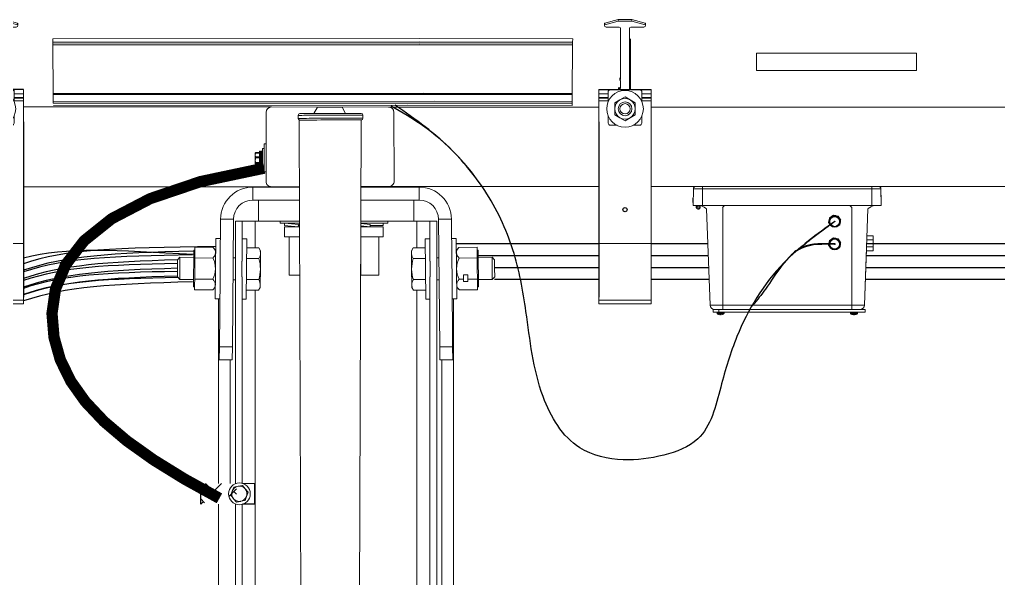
# Model space of a CAD drawing. Header units: feet. Extents: x 0.3 to 98.5, y -18.6 to 31.5.
# Drawn here: x 71.914 to 73.469, y -5.914 to -5.027 of the extents above; entities that cross this region are included whole.
import ezdxf

# ---------------------------------------------------------------- set-up
doc = ezdxf.new("R2010")
doc.units = ezdxf.units.FT
doc.header["$MEASUREMENT"] = 0
for name, color, linetype in [('ATI CENTER SUPPORT', 7, 'Continuous'), ('DC STRING CABLES', 30, 'Continuous'), ('E-EQPM-HRDW', 16, 'Continuous'), ('E-GRND', 3, 'Continuous')]:
    doc.layers.add(name, color=color, linetype=linetype)

# ---------------------------------------------------------------- blocks, each defined once
blk = doc.blocks.new('CLAMP')
at = {"color": 3, "linetype": 'Continuous', "lineweight": 15}
for p, q in [((-0.0144, 0.1299), (-0.0144, 0.12874)), ((-0.0048, 0.13264), (-0.01417, 0.13019)), ((-0.0048, 0.13149), (-0.01417, 0.12904)), ((-0.01417, 0.13019), (-0.01417, 0.12904)), ((-0.0048, 0.13264), (-0.0048, 0.13149)), ((0.0048, 0.13264), (-0.0048, 0.13264)), ((0.0048, 0.13149), (-0.0048, 0.13149)), ((0.0048, 0.13264), (0.0048, 0.13149)), ((0.01417, 0.13019), (0.0048, 0.13264)), ((0.01417, 0.12904), (0.0048, 0.13149)), ((0.01417, 0.13019), (0.01417, 0.12904)), ((0.0144, 0.1299), (0.0144, 0.12874)), ((-0.01312, 0.12747), (-0.004, 0.12747)), ((-0.0032, 0.12667), (-0.0032, 0.09099)), ((0.0032, 0.12421), (0.0032, 0.12667)), ((0.0032, 0.09099), (0.0032, 0.12421)), ((0.004, 0.12747), (0.01312, 0.12747)), ((-0.00371, 0.09163), (-0.0037, 0.09164)), ((-0.00371, 0.09163), (-0.00371, 0.09048)), ((-0.0032, 0.09099), (-0.00371, 0.09048)), ((-0.00371, 0.09048), (-0.0032, 0.08997)), ((-0.0032, 0.09214), (-0.0037, 0.09164)), ((-0.0032, 0.08997), (-0.0032, 0.08509)), ((0.0032, 0.09214), (0.0037, 0.09164)), ((0.0032, 0.09099), (0.00371, 0.09048)), ((0.00371, 0.09048), (0.0032, 0.08997)), ((0.0032, 0.08391), (0.0032, 0.08997)), ((0.00371, 0.09163), (0.0037, 0.09164)), ((0.00371, 0.09163), (0.00371, 0.09048)), ((-0.01823, 0.08077), (-0.01823, 0.08391)), ((-0.01172, 0.08281), (-0.01172, 0.08214)), ((-0.01172, 0.08214), (-0.01172, 0.07551)), ((-0.00718, 0.08391), (-0.01022, 0.08373)), ((-0.01022, 0.08391), (-0.01022, 0.08373)), ((-0.00355, 0.0851), (-0.00486, 0.0851)), ((-0.00355, 0.0851), (-0.00486, 0.0851)), ((-0.00486, 0.08479), (-0.00415, 0.08484)), ((-0.00415, 0.08409), (-0.00486, 0.08405)), ((-0.00415, 0.08484), (-0.00415, 0.08409)), ((0.01022, 0.08373), (0.00718, 0.08391)), ((0.01022, 0.08391), (0.01022, 0.08373)), ((0.01172, 0.08281), (0.01172, 0.08214)), ((0.01172, 0.07551), (0.01172, 0.08214)), ((0.01823, 0.08077), (0.01823, 0.08391)), ((-0.01823, 0.07824), (-0.01823, 0.08077)), ((-0.01823, 0.08077), (-0.01172, 0.08077)), ((-0.01823, 0.07824), (-0.01823, 0.07779)), ((-0.01823, 0.07824), (-0.01172, 0.07824)), ((-0.01823, 0.07779), (-0.01823, 0.07584)), ((-0.01172, 0.07779), (-0.01823, 0.07779)), ((-0.01823, 0.07584), (-0.01823, -0.02358)), ((-0.01172, 0.07584), (-0.01823, 0.07584)), ((-0.0036, 0.07661), (-0.00719, 0.07453)), ((0, 0.07868), (-0.0036, 0.07661)), ((0.0036, 0.07661), (0, 0.07868)), ((0.00719, 0.07453), (0.0036, 0.07661)), ((0.01172, 0.08077), (0.01823, 0.08077)), ((0.01172, 0.07824), (0.01823, 0.07824)), ((0.01823, 0.07779), (0.01172, 0.07779)), ((0.01823, 0.07584), (0.01172, 0.07584)), ((0.01823, 0.07824), (0.01823, 0.08077)), ((0.01823, 0.07824), (0.01823, 0.07779)), ((0.01823, 0.07779), (0.01823, 0.07584)), ((0.01823, 0.07584), (0.01823, -0.02358)), ((-0.00719, 0.07038), (-0.00719, 0.07453)), ((-0.00719, 0.06623), (-0.00719, 0.07038)), ((0.00719, 0.07038), (0.00719, 0.07453)), ((0.00719, 0.06623), (0.00719, 0.07038)), ((-0.01172, 0.06525), (-0.01172, 0.06046)), ((-0.00719, 0.06623), (-0.0036, 0.06415)), ((-0.0036, 0.06415), (0, 0.06208)), ((0, 0.06208), (0.0036, 0.06415)), ((0.0036, 0.06415), (0.00719, 0.06623)), ((0.01172, 0.06046), (0.01172, 0.06525)), ((-0.01012, 0.05887), (-0.00558, 0.05887)), ((0.00558, 0.05887), (0.01012, 0.05887)), ((0.01823, -0.02358), (-0.01823, -0.02358)), ((-0.01823, -0.06327), (-0.01823, -0.02358)), ((0.01823, -0.06327), (0.01823, -0.02358)), ((0.01823, -0.06327), (-0.01823, -0.06327)), ((-0.01823, -0.06573), (-0.01823, -0.06327)), ((0.01823, -0.06573), (-0.01823, -0.06573)), ((0.01823, -0.06573), (0.01823, -0.06327))]:
    blk.add_line(p, q, dxfattribs=at)
at = {"color": 3}
for p, q in [((-0.01823, 0.08391), (0.01823, 0.08391)), ((-0.01823, 0.0612), (-0.01823, -0.0612))]:
    blk.add_line(p, q, dxfattribs=at)
at = {"color": 3, "linetype": 'Continuous', "lineweight": 15}
for radius in [0.0128, 0.0048, 0.0036]:
    blk.add_circle((0, 0.07038), radius, dxfattribs=at)
at = {"color": 3}
blk.add_circle((0, 0), 0.00147, dxfattribs=at)
at = {"color": 3, "linetype": 'Continuous', "lineweight": 15}
for centre, radius, start, end in [((-0.0141, 0.1299), 0.0003, 104.67201, 179.98176), ((0.0141, 0.1299), 0.0003, 0.01824, 75.32799), ((-0.0141, 0.12874), 0.0003, 104.67201, 179.98176), ((-0.01312, 0.12875), 0.00128, 180.02729, 270.02727), ((-0.004, 0.12667), 0.000799, 0.02729, 90.02727), ((0.004, 0.12667), 0.000799, 89.97273, 179.97271), ((0.01312, 0.12875), 0.00128, 269.97273, 359.97271), ((0.0141, 0.12874), 0.0003, 0.01824, 75.32799), ((-0.01034, 0.0829), 0.00139, 133.11032, 183.53334), ((-0.01012, 0.08214), 0.0016, 93.32242, 179.97484), ((-0.00421, 0.08509), 0.00101, 273.32242, 359.97484), ((0.01012, 0.08214), 0.0016, 0.02516, 86.67758), ((0.01019, 0.08283), 0.00154, 359.07924, 44.42827), ((0, 0.07038), 0.00719, 120, 180), ((0, 0.07038), 0.00719, 60, 120), ((0, 0.07038), 0.00719, 0, 60), ((0, 0.07038), 0.00719, 180, 240), ((0, 0.07038), 0.00719, 300, 0), ((0, 0.07038), 0.00719, 240, 300), ((-0.01012, 0.06046), 0.0016, 180.02729, 270.02727), ((0.01012, 0.06046), 0.0016, 269.97273, 359.97271)]:
    blk.add_arc(centre, radius, start, end, dxfattribs=at)
blk.add_ellipse((-0.00421, 0.08591), major_axis=(0, 0.00107), ratio=0.942202, start_param=3.200091, end_param=4.712389, dxfattribs=at)

msp = doc.modelspace()

# ---------------------------------------------------------------- hatches: boundary and pattern name
at = {"layer": 'E-GRND', "linetype": 'Continuous'}
h = msp.add_hatch(dxfattribs=at)
h.set_pattern_fill('AR-HBONE', color=2, scale=0.005688)
h.set_pattern_definition([(45, (51.887901, -19.835927), (0, 0.032174093), [0.06825156, -0.02275052]), (135, (51.903988, -19.81984), (3e-18, 0.032174093), [0.06825156, -0.02275052])])
edge = h.paths.add_edge_path()
edge.add_spline(control_points=[(72.25822, -5.79622), (72.23941, -5.79622), (72.22059, -5.79622), (72.20177, -5.79622)], knot_values=[27.3367328, 27.3367328, 27.3367328, 27.3367328, 28.3367328, 28.3367328, 28.3367328, 28.3367328], weights=[1, 1, 1, 1], degree=3, periodic=0)
edge.add_arc((72.26306, -5.77965), 0.01727, 180, 253.73879, ccw=False)
edge.add_arc((72.26306, -5.77965), 0.01727, 106.27335, 180, ccw=False)
edge.add_spline(control_points=[(72.25822, -5.76307), (72.2394, -5.76307), (72.22059, -5.76307), (72.20177, -5.76307)], knot_values=[0.0000567, 0.0000567, 0.0000567, 0.0000567, 1, 1, 1, 1], weights=[1, 1, 1, 1], degree=3, periodic=0)
edge.add_line((72.20177, -5.76307), (72.20177, -5.79622))

# ---------------------------------------------------------------- linework, layer by layer
at = {"color": 3, "const_width": 0.01785}
msp.add_lwpolyline([(72.30233, -5.26254), (72.2013, -5.28386), (72.12134, -5.31095), (72.06039, -5.34267), (72.01639, -5.37788), (71.98727, -5.41546), (71.97096, -5.45425), (71.9654, -5.49313), (71.96852, -5.53095), (71.9786, -5.56683), (71.99527, -5.60088), (72.01848, -5.63345), (72.04819, -5.66492), (72.08438, -5.69562), (72.127, -5.72594), (72.17601, -5.75622), (72.23138, -5.78682)], dxfattribs=at)
for centre, radius, start, end in [((73.20895, -5.34718), 0.000248, 132.91338, 281.16101), ((73.20892, -5.34719), 0.000241, 289.62267, 124.45172), ((73.20916, -5.38308), 0.000497, 93.16831, 274.83865), ((73.20916, -5.38308), 0.000497, 274.70726, 93.2997)]:
    msp.add_arc(centre, radius, start, end)
for points in [[(73.20878, -5.34699), (73.12817, -5.41265), (73.05345, -5.52991), (73.02773, -5.61033), (72.99123, -5.69241), (72.9373, -5.71811), (72.87259, -5.72557), (72.80374, -5.7065), (72.74566, -5.62525), (72.71829, -5.49012), (72.69755, -5.39229), (72.65275, -5.29777), (72.5539, -5.19474), (72.50413, -5.16406)], [(72.63672, -5.27497), (72.60187, -5.23498), (72.51045, -5.16266)], [(73.209, -5.34742), (73.20615, -5.34953), (73.20122, -5.35309), (73.19448, -5.35801), (73.17847, -5.36996), (73.16992, -5.37653), (73.1606, -5.38408), (73.15427, -5.38929)], [(73.2092, -5.38358), (73.15668, -5.38939), (73.09885, -5.45473), (73.07894, -5.47988)], [(73.20913, -5.38258), (73.20419, -5.38252), (73.19286, -5.38252), (73.1818, -5.38279), (73.16964, -5.38444), (73.16167, -5.38663), (73.15762, -5.38794), (73.1489, -5.39261), (73.14153, -5.3988)]]:
    msp.add_spline(points, degree=3)
at = {"layer": 'ATI CENTER SUPPORT', "color": 8, "linetype": 'Continuous', "lineweight": 15}
for p, q in [((72.54967, -5.05651), (71.96667, -5.05703)), ((71.96671, -5.06231), (71.96667, -5.05703)), ((72.54972, -5.06179), (71.96671, -5.06231)), ((72.54972, -5.06241), (71.96672, -5.06293)), ((72.54974, -5.06515), (71.96674, -5.06567)), ((71.96675, -5.06739), (71.96674, -5.06567)), ((72.54976, -5.06687), (71.96675, -5.06739)), ((71.96737, -5.14393), (71.96675, -5.06739)), ((72.54976, -5.06687), (72.79246, -5.06739)), ((72.54977, -5.06515), (72.79247, -5.06567)), ((72.54979, -5.06241), (72.5498, -5.06179)), ((72.54979, -5.06241), (72.7925, -5.06293)), ((72.5498, -5.06179), (72.7925, -5.06231)), ((72.54984, -5.05651), (72.79254, -5.05703)), ((72.79184, -5.14393), (72.79246, -5.06739)), ((72.79246, -5.06739), (72.79247, -5.06567)), ((72.7925, -5.06231), (72.79254, -5.05703)), ((72.5555, -5.14346), (71.96737, -5.14393)), ((71.96738, -5.14503), (71.96737, -5.14393)), ((72.55705, -5.14457), (71.96738, -5.14503)), ((71.96739, -5.14612), (71.96738, -5.14503)), ((72.55861, -5.14568), (71.96739, -5.14612)), ((71.96747, -5.15658), (71.96739, -5.14612)), ((72.5555, -5.14346), (72.79184, -5.14393)), ((72.55705, -5.14457), (72.79183, -5.14503)), ((72.55861, -5.14568), (72.79183, -5.14612)), ((72.79174, -5.15658), (72.79183, -5.14612)), ((72.79183, -5.14503), (72.79184, -5.14393)), ((72.79183, -5.14612), (72.79183, -5.14503)), ((72.57346, -5.15626), (71.96747, -5.15658)), ((71.9675, -5.15949), (71.96749, -5.15873)), ((72.5776, -5.15921), (71.9675, -5.15949)), ((72.57346, -5.15626), (72.79174, -5.15658)), ((72.5776, -5.15921), (72.79172, -5.15949)), ((72.79172, -5.15949), (72.79172, -5.15873)), ((71.92008, -5.16539), (72.31421, -5.16539)), ((72.53063, -5.16265), (71.96752, -5.16292)), ((72.38707, -5.16553), (72.38142, -5.17585)), ((72.42621, -5.16553), (72.43171, -5.17558)), ((72.50014, -5.16547), (72.83419, -5.16547)), ((72.53063, -5.16265), (72.79169, -5.16292)), ((72.91716, -5.16547), (74.8972, -5.16547)), ((72.35641, -5.17867), (72.35644, -5.18347)), ((72.35796, -5.1862), (72.3633, -6.77617)), ((72.45661, -5.18581), (72.45127, -6.77578)), ((72.45939, -5.17828), (72.45936, -5.18308)), ((71.92008, -5.29203), (72.31352, -5.29203)), ((72.28459, -5.29252), (72.28459, -5.31309)), ((72.35832, -5.29252), (72.28465, -5.29252)), ((72.54867, -5.29252), (72.45625, -5.29252)), ((72.50176, -5.29152), (72.83419, -5.29152)), ((72.54859, -5.29252), (72.54859, -5.31309)), ((72.91716, -5.29152), (74.86809, -5.29152)), ((72.9844, -5.29516), (72.98394, -5.32164)), ((73.28224, -5.29517), (72.9844, -5.29516)), ((72.99862, -5.29146), (72.99862, -5.32164)), ((73.26801, -5.29146), (72.99862, -5.29146)), ((73.26801, -5.29146), (73.26801, -5.32165)), ((73.28224, -5.29517), (73.2827, -5.32165)), ((73.28224, -5.29517), (73.28224, -5.29517)), ((73.28259, -5.31509), (73.28224, -5.29517)), ((72.35839, -5.31309), (72.28459, -5.31309)), ((72.29317, -5.31309), (72.29317, -5.34644)), ((72.54859, -5.31309), (72.45618, -5.31309)), ((72.54001, -5.31309), (72.54001, -5.34644)), ((73.2827, -5.32165), (72.98394, -5.32164)), ((72.98851, -5.32427), (72.98857, -5.32164)), ((72.99008, -5.32164), (72.99002, -5.3243)), ((72.99002, -5.32428), (72.99002, -5.3243)), ((72.99002, -5.32428), (72.99002, -5.3243)), ((72.99002, -5.32428), (72.99002, -5.3243)), ((72.99002, -5.32428), (72.99002, -5.3243)), ((72.99002, -5.3243), (72.99002, -5.3243)), ((72.99002, -5.3243), (72.99002, -5.3243)), ((72.99047, -5.32164), (72.99104, -5.32269)), ((72.99104, -5.32269), (72.99104, -5.32269)), ((72.99104, -5.32269), (72.99104, -5.32269)), ((72.99149, -5.32254), (72.99168, -5.32251)), ((72.9915, -5.32615), (72.99186, -5.32618)), ((72.9915, -5.32615), (72.99186, -5.32618)), ((72.9915, -5.32615), (72.99186, -5.32618)), ((72.9915, -5.32615), (72.99171, -5.32618)), ((72.99186, -5.32253), (72.99186, -5.32253)), ((72.99186, -5.32615), (72.99186, -5.32615)), ((72.99186, -5.32769), (72.99186, -5.32769)), ((72.99521, -5.32423), (72.99512, -5.32164)), ((72.99512, -5.32164), (72.99521, -5.32423)), ((72.99521, -5.32423), (72.99512, -5.32164)), ((72.9952, -5.32417), (72.99517, -5.32487)), ((72.9952, -5.32418), (72.99517, -5.32487)), ((72.99521, -5.32423), (72.99521, -5.32423)), ((72.99622, -5.32157), (72.99631, -5.32164)), ((72.99622, -5.32157), (72.99631, -5.32164)), ((72.99738, -5.32234), (72.99837, -5.32286)), ((72.99738, -5.32234), (72.99837, -5.32286)), ((73.01072, -5.47988), (73.00539, -5.32706)), ((73.03356, -5.32182), (73.0306, -5.32487)), ((73.03096, -5.47988), (73.03096, -5.32487)), ((73.03357, -5.32165), (73.03356, -5.32182)), ((73.23307, -5.32165), (73.23307, -5.32182)), ((73.23307, -5.32182), (73.23604, -5.32487)), ((73.23604, -5.32487), (73.23604, -5.47988)), ((73.25628, -5.47988), (73.26162, -5.32703)), ((73.26107, -5.34275), (73.26162, -5.32703)), ((73.26926, -5.32234), (73.26827, -5.32286)), ((73.26926, -5.32234), (73.26827, -5.32286)), ((73.27041, -5.32157), (73.27033, -5.32164)), ((73.27042, -5.32157), (73.27033, -5.32164)), ((72.23314, -5.34353), (72.23256, -5.40976)), ((72.23314, -5.34353), (72.25371, -5.34371)), ((72.25371, -5.34371), (72.25194, -5.5464)), ((72.25669, -5.34644), (72.25669, -5.7636)), ((72.25669, -5.34644), (72.3585, -5.34644)), ((72.26739, -5.34644), (72.26739, -5.41006)), ((72.28796, -5.34644), (72.28796, -5.38907)), ((72.32771, -5.35), (72.32771, -5.34644)), ((72.45607, -5.34644), (72.57649, -5.34644)), ((72.49864, -5.35), (72.49864, -5.34644)), ((72.54522, -5.34644), (72.54522, -5.38907)), ((72.56579, -5.34644), (72.56579, -5.41006)), ((72.57649, -5.34644), (72.57649, -8.19129)), ((72.60004, -5.34353), (72.57947, -5.34371)), ((72.58124, -5.5464), (72.57947, -5.34371)), ((72.60062, -5.40976), (72.60004, -5.34353)), ((73.1997, -5.34548), (73.19904, -5.34873)), ((73.19963, -5.34597), (73.19904, -5.34889)), ((73.19904, -5.34873), (73.19904, -5.34889)), ((73.19904, -5.34889), (73.20038, -5.35092)), ((73.19958, -5.34715), (73.19958, -5.34699)), ((73.20056, -5.34128), (73.19983, -5.34484)), ((73.20056, -5.34144), (73.19996, -5.34436)), ((73.20041, -5.3472), (73.20041, -5.34715)), ((73.2069, -5.33709), (73.20056, -5.34128)), ((73.20304, -5.3398), (73.20056, -5.34144)), ((73.20056, -5.34128), (73.20056, -5.34144)), ((73.2069, -5.33725), (73.20441, -5.33889)), ((73.2069, -5.33709), (73.2069, -5.33725)), ((73.21435, -5.3386), (73.2069, -5.33709)), ((73.20982, -5.33784), (73.2069, -5.33725)), ((73.21435, -5.33876), (73.21143, -5.33817)), ((73.21435, -5.3386), (73.21435, -5.33876)), ((73.21855, -5.34494), (73.21435, -5.3386)), ((73.216, -5.34124), (73.21435, -5.33876)), ((72.32771, -5.35), (72.35851, -5.35)), ((72.33482, -5.35), (72.33482, -5.35355)), ((72.33482, -5.35), (72.35672, -5.35199)), ((72.33482, -5.35355), (72.35662, -5.3555)), ((72.33482, -5.35546), (72.35853, -5.35546)), ((72.33482, -5.35546), (72.33482, -5.37153)), ((72.35672, -5.35199), (72.35662, -5.3555)), ((72.35668, -5.35355), (72.35852, -5.35355)), ((72.45604, -5.35419), (72.47068, -5.3555)), ((72.45604, -5.35546), (72.49153, -5.35546)), ((72.45605, -5.35065), (72.47077, -5.35199)), ((72.45606, -5.35), (72.49864, -5.35)), ((72.47077, -5.35199), (72.47068, -5.3555)), ((72.47073, -5.35355), (72.49153, -5.35355)), ((72.49153, -5.35355), (72.49153, -5.35)), ((72.49153, -5.37153), (72.49153, -5.35546)), ((73.21525, -5.35373), (73.21703, -5.35255)), ((72.22552, -5.37416), (72.22468, -5.47015)), ((72.23287, -5.37422), (72.22552, -5.37416)), ((72.26742, -5.37452), (72.26739, -5.37824)), ((72.27477, -5.37459), (72.26742, -5.37452)), ((72.27477, -5.37459), (72.27393, -5.47058)), ((72.33482, -5.37153), (72.35858, -5.37153)), ((72.34193, -5.37216), (72.34193, -5.43239)), ((72.45598, -5.37153), (72.49153, -5.37153)), ((72.45599, -5.37216), (72.45599, -5.43239)), ((72.48442, -5.43239), (72.48442, -5.37216)), ((72.56576, -5.37452), (72.55841, -5.37459)), ((72.55925, -5.47058), (72.55841, -5.37459)), ((72.56579, -5.37824), (72.56576, -5.37452)), ((72.60766, -5.37416), (72.60031, -5.37422)), ((72.6085, -5.47015), (72.60766, -5.37416)), ((73.20056, -5.3772), (73.19983, -5.38076)), ((73.20056, -5.37736), (73.19996, -5.38028)), ((73.2069, -5.37301), (73.20056, -5.3772)), ((73.20304, -5.37572), (73.20056, -5.37736)), ((73.20056, -5.3772), (73.20056, -5.37736)), ((73.2069, -5.37316), (73.20441, -5.37481)), ((73.2069, -5.37301), (73.2069, -5.37316)), ((73.21435, -5.37452), (73.2069, -5.37301)), ((73.20982, -5.37376), (73.2069, -5.37316)), ((73.21435, -5.37468), (73.21143, -5.37408)), ((73.21435, -5.37452), (73.21435, -5.37468)), ((73.21855, -5.38086), (73.21435, -5.37452)), ((73.216, -5.37716), (73.21435, -5.37468)), ((73.26972, -5.36991), (73.26012, -5.36991)), ((73.26972, -5.37615), (73.26012, -5.37615)), ((73.26972, -5.36991), (73.26972, -5.39392)), ((72.19074, -5.39272), (72.19023, -5.45098)), ((72.19244, -5.39274), (72.19074, -5.39272)), ((72.19248, -5.38823), (72.19241, -5.39664)), ((72.22128, -5.38848), (72.19248, -5.38823)), ((72.22535, -5.39303), (72.22128, -5.38848)), ((72.27465, -5.38895), (72.29415, -5.38912)), ((72.29671, -5.39365), (72.29415, -5.38912)), ((72.29668, -5.39755), (72.29671, -5.39365)), ((72.53903, -5.38912), (72.53647, -5.39365)), ((72.53647, -5.39365), (72.5365, -5.39755)), ((72.55853, -5.38895), (72.53903, -5.38912)), ((72.6119, -5.38848), (72.60783, -5.39303)), ((72.6119, -5.38848), (72.6407, -5.38823)), ((72.64077, -5.39664), (72.6407, -5.38823)), ((72.64244, -5.39272), (72.64074, -5.39274)), ((72.64247, -5.39663), (72.64244, -5.39272)), ((73.1997, -5.38139), (73.19904, -5.38465)), ((73.19963, -5.38189), (73.19904, -5.38481)), ((73.19904, -5.38465), (73.19904, -5.38481)), ((73.19904, -5.38481), (73.20038, -5.38683)), ((73.19958, -5.38307), (73.19958, -5.38291)), ((73.20041, -5.38312), (73.20041, -5.38307)), ((73.21525, -5.38965), (73.21703, -5.38847)), ((73.25628, -5.47988), (73.25938, -5.39109)), ((73.26972, -5.39392), (73.25928, -5.39392)), ((73.26972, -5.38768), (73.2595, -5.38768)), ((72.16477, -5.40791), (72.16453, -5.43534)), ((72.1687, -5.40405), (72.16477, -5.40791)), ((72.1687, -5.40405), (72.16839, -5.43927)), ((72.19064, -5.40424), (72.1687, -5.40405)), ((72.19234, -5.40505), (72.19219, -5.42186)), ((72.19241, -5.39664), (72.19234, -5.40505)), ((72.22113, -5.4053), (72.19234, -5.40505)), ((72.23256, -5.40976), (72.23234, -5.43468)), ((72.25669, -5.40482), (72.25317, -5.40479)), ((72.26711, -5.41006), (72.26689, -5.43498)), ((72.2745, -5.40577), (72.294, -5.40594)), ((72.29646, -5.42277), (72.29668, -5.39755)), ((72.53672, -5.42277), (72.5365, -5.39755)), ((72.55868, -5.40577), (72.53918, -5.40594)), ((72.56629, -5.43498), (72.56607, -5.41006)), ((72.58001, -5.40479), (72.57649, -5.40482)), ((72.60084, -5.43468), (72.60062, -5.40976)), ((72.61205, -5.4053), (72.64084, -5.40505)), ((72.64084, -5.40505), (72.64077, -5.39664)), ((72.64099, -5.42186), (72.64084, -5.40505)), ((72.64295, -5.45098), (72.64247, -5.39663)), ((72.66448, -5.40405), (72.64254, -5.40424)), ((72.66841, -5.40791), (72.66448, -5.40405)), ((72.66464, -5.42166), (72.66448, -5.40405)), ((72.66853, -5.42162), (72.66841, -5.40791)), ((72.19219, -5.42186), (72.19204, -5.43868)), ((72.29624, -5.448), (72.29646, -5.42277)), ((72.53672, -5.42277), (72.53694, -5.448)), ((72.64114, -5.43868), (72.64099, -5.42186)), ((72.66479, -5.43927), (72.66464, -5.42166)), ((72.66865, -5.43534), (72.66853, -5.42162)), ((72.16453, -5.43534), (72.16839, -5.43927)), ((72.16839, -5.43927), (72.19034, -5.43946)), ((72.19197, -5.44709), (72.19204, -5.43868)), ((72.22084, -5.43893), (72.19204, -5.43868)), ((72.23234, -5.43468), (72.23137, -5.54622)), ((72.25287, -5.44), (72.25669, -5.44004)), ((72.26739, -5.43498), (72.26739, -5.76293)), ((72.27421, -5.4394), (72.29371, -5.43957)), ((72.34193, -5.43239), (72.35879, -5.43239)), ((72.45599, -5.43239), (72.48442, -5.43239)), ((72.55897, -5.4394), (72.53947, -5.43957)), ((72.56579, -5.43498), (72.56579, -8.19129)), ((72.57649, -5.44004), (72.58031, -5.44)), ((72.60181, -5.54622), (72.60084, -5.43468)), ((72.61234, -5.43893), (72.6192, -5.43887)), ((72.62599, -5.43196), (72.61914, -5.43202)), ((72.61914, -5.43202), (72.6192, -5.43887)), ((72.6192, -5.43887), (72.61923, -5.4423)), ((72.61923, -5.4423), (72.62608, -5.44224)), ((72.62605, -5.43881), (72.62599, -5.43196)), ((72.62605, -5.43881), (72.64114, -5.43868)), ((72.62608, -5.44224), (72.62605, -5.43881)), ((72.64121, -5.44709), (72.64114, -5.43868)), ((72.64284, -5.43946), (72.66479, -5.43927)), ((72.66479, -5.43927), (72.66865, -5.43534)), ((72.19023, -5.45098), (72.19193, -5.45099)), ((72.1919, -5.4555), (72.19197, -5.44709)), ((72.22069, -5.45575), (72.1919, -5.4555)), ((72.22069, -5.45575), (72.22485, -5.45128)), ((72.27406, -5.45621), (72.29356, -5.45638)), ((72.28796, -5.45633), (72.28796, -8.19129)), ((72.29356, -5.45638), (72.2962, -5.4519)), ((72.2962, -5.4519), (72.29624, -5.448)), ((72.53694, -5.448), (72.53698, -5.4519)), ((72.53698, -5.4519), (72.53962, -5.45638)), ((72.55912, -5.45621), (72.53962, -5.45638)), ((72.54522, -5.45633), (72.54522, -8.19129)), ((72.60833, -5.45128), (72.61249, -5.45575)), ((72.61249, -5.45575), (72.64128, -5.4555)), ((72.64128, -5.4555), (72.64121, -5.44709)), ((72.64124, -5.45099), (72.64295, -5.45098)), ((72.22468, -5.47015), (72.23203, -5.47021)), ((72.23014, -5.47019), (72.23014, -5.76307)), ((72.26739, -5.47052), (72.27393, -5.47058)), ((72.55925, -5.47058), (72.56579, -5.47052)), ((72.60115, -5.47021), (72.6085, -5.47015)), ((72.60304, -8.19156), (72.60304, -5.47019)), ((73.01072, -5.47988), (73.25628, -5.47988)), ((73.0156, -5.48718), (73.0156, -5.49124)), ((73.2571, -5.48718), (73.0156, -5.48718)), ((73.02462, -5.4871), (73.02473, -5.48703)), ((73.02466, -5.49124), (73.02466, -5.48718)), ((73.03024, -5.48703), (73.03035, -5.4871)), ((73.03096, -5.48718), (73.03096, -5.47988)), ((73.23604, -5.47988), (73.23604, -5.48718)), ((73.23665, -5.4871), (73.23676, -5.48703)), ((73.24227, -5.48703), (73.24238, -5.4871)), ((73.25628, -5.47988), (73.25628, -5.47988)), ((73.2571, -5.49124), (73.2571, -5.48718)), ((73.2571, -5.48718), (73.2571, -5.48718)), ((73.0156, -5.49124), (73.2571, -5.49124)), ((73.02186, -5.49302), (73.02186, -5.49124)), ((73.02186, -5.49302), (73.03311, -5.49302)), ((73.0221, -5.49351), (73.03287, -5.49351)), ((73.02677, -5.49468), (73.02672, -5.4952)), ((73.02673, -5.49519), (73.02673, -5.4952)), ((73.02688, -5.4952), (73.02692, -5.49468)), ((73.0281, -5.4952), (73.0281, -5.4952)), ((73.02824, -5.49519), (73.02824, -5.4952)), ((73.02825, -5.49519), (73.02825, -5.4952)), ((73.03287, -5.49351), (73.03287, -5.49351)), ((73.03311, -5.49124), (73.03311, -5.49302)), ((73.03311, -5.49302), (73.03312, -5.49302)), ((73.03312, -5.49124), (73.03312, -5.49302)), ((73.23388, -5.49302), (73.23388, -5.49124)), ((73.23388, -5.49302), (73.24514, -5.49302)), ((73.23413, -5.49351), (73.24297, -5.49351)), ((73.23856, -5.49505), (73.23854, -5.4952)), ((73.23854, -5.49518), (73.23878, -5.4952)), ((73.23878, -5.4952), (73.23879, -5.4951)), ((73.23888, -5.49512), (73.23887, -5.4952)), ((73.2396, -5.4952), (73.2396, -5.49518)), ((73.24048, -5.49518), (73.24025, -5.4952)), ((73.24025, -5.4952), (73.24025, -5.49519)), ((73.24045, -5.49494), (73.24049, -5.4952)), ((73.24297, -5.49351), (73.24489, -5.49351)), ((73.24489, -5.49351), (73.2449, -5.49351)), ((73.24514, -5.49124), (73.24514, -5.49302)), ((73.24514, -5.49302), (73.24515, -5.49302)), ((73.24515, -5.49124), (73.24515, -5.49302)), ((72.23137, -5.54622), (72.23119, -5.56679)), ((72.23137, -5.54622), (72.25194, -5.5464)), ((72.25194, -5.5464), (72.25176, -5.56697)), ((72.60181, -5.54622), (72.58124, -5.5464)), ((72.58142, -5.56697), (72.58124, -5.5464)), ((72.60199, -5.56679), (72.60181, -5.54622)), ((72.23119, -5.56679), (72.25176, -5.56697)), ((72.60199, -5.56679), (72.58142, -5.56697)), ((72.24866, -5.76307), (72.24866, -5.56695)), ((72.58452, -5.56695), (72.58452, -8.19156)), ((72.23014, -5.79622), (72.23014, -8.19059)), ((72.25669, -5.7957), (72.25669, -8.19129)), ((72.26739, -5.79636), (72.26739, -8.19129))]:
    msp.add_line(p, q, dxfattribs=at)
at = {"layer": 'ATI CENTER SUPPORT', "color": 1}
msp.add_line((72.88298, -5.05703), (72.88298, -5.13747), dxfattribs=at)
at = {"layer": 'ATI CENTER SUPPORT', "color": 2}
msp.add_line((72.88412, -5.05703), (72.88412, -5.13747), dxfattribs=at)
at = {"layer": 'ATI CENTER SUPPORT', "color": 8, "linetype": 'Continuous', "lineweight": 15, "flags": 128}
for points in [[(71.96672, -5.06293), (71.96672, -5.06282), (71.96672, -5.06272), (71.96672, -5.06262), (71.96672, -5.06254), (71.96671, -5.06246), (71.96671, -5.06239), (71.96671, -5.06234), (71.96671, -5.06231)], [(71.96674, -5.06567), (71.96674, -5.06562), (71.96674, -5.06546), (71.96674, -5.06521), (71.96673, -5.06487), (71.96673, -5.06445), (71.96673, -5.06398), (71.96672, -5.06346), (71.96672, -5.06293)], [(72.79247, -5.06567), (72.79247, -5.06562), (72.79247, -5.06546), (72.79248, -5.06521), (72.79248, -5.06487), (72.79248, -5.06445), (72.79249, -5.06398), (72.79249, -5.06346), (72.7925, -5.06293)], [(72.7925, -5.06293), (72.7925, -5.06282), (72.7925, -5.06272), (72.7925, -5.06262), (72.7925, -5.06254), (72.7925, -5.06246), (72.7925, -5.06239), (72.7925, -5.06234), (72.7925, -5.06231)], [(71.96749, -5.15873), (71.96749, -5.15867), (71.96749, -5.15853), (71.96749, -5.15833), (71.96748, -5.15806), (71.96748, -5.15774), (71.96748, -5.15737), (71.96748, -5.15698), (71.96747, -5.15658)], [(72.79169, -5.16292), (72.7917, -5.16227), (72.7917, -5.16165), (72.79171, -5.16108), (72.79171, -5.16057), (72.79171, -5.16014), (72.79172, -5.15981), (72.79172, -5.15959), (72.79172, -5.15949)], [(72.79172, -5.15873), (72.79173, -5.15867), (72.79173, -5.15853), (72.79173, -5.15833), (72.79173, -5.15806), (72.79173, -5.15774), (72.79174, -5.15737), (72.79174, -5.15698), (72.79174, -5.15658)], [(72.35914, -5.17591), (72.35953, -5.17591), (72.3607, -5.1759), (72.36262, -5.17589), (72.36528, -5.17588), (72.36863, -5.17586), (72.37263, -5.17584), (72.3772, -5.17582), (72.3823, -5.17579), (72.38784, -5.17576), (72.39375, -5.17573), (72.39993, -5.1757), (72.4063, -5.17567), (72.41276, -5.17563), (72.41923, -5.1756), (72.42559, -5.17557), (72.43178, -5.17553), (72.45666, -5.17552)], [(72.38707, -5.16553), (72.38747, -5.16553), (72.38864, -5.16552), (72.39058, -5.16551), (72.39323, -5.1655), (72.39653, -5.16548), (72.40041, -5.16546), (72.40479, -5.16544), (72.40956, -5.16542), (72.42621, -5.16553)], [(72.35641, -5.17867), (72.35679, -5.17867), (72.35793, -5.17866), (72.35981, -5.17865), (72.36241, -5.17864), (72.36568, -5.17862), (72.3696, -5.1786), (72.3741, -5.17858), (72.37912, -5.17855), (72.38459, -5.17852), (72.39045, -5.17849), (72.39661, -5.17846), (72.40299, -5.17843), (72.4095, -5.17839), (72.41605, -5.17836), (72.42256, -5.17832), (72.42894, -5.17829), (72.45334, -5.17826), (72.4592, -5.17823), (72.45939, -5.17823)], [(72.35644, -5.18347), (72.35682, -5.18347), (72.35796, -5.18346), (72.35984, -5.18345), (72.36243, -5.18344), (72.36571, -5.18342), (72.36962, -5.1834), (72.37412, -5.18338), (72.37914, -5.18335), (72.38462, -5.18332), (72.39048, -5.18329), (72.39664, -5.18326), (72.40301, -5.18323), (72.40952, -5.18319), (72.41608, -5.18316), (72.42259, -5.18312), (72.42897, -5.18309), (72.43513, -5.18306), (72.44098, -5.18303), (72.44646, -5.183), (72.45148, -5.18297), (72.45598, -5.18295), (72.45937, -5.18295)], [(72.35796, -5.1862), (72.35835, -5.1862), (72.3595, -5.1862), (72.3614, -5.18619), (72.36402, -5.18617), (72.36732, -5.18615), (72.37126, -5.18613), (72.37579, -5.18611), (72.38084, -5.18608), (72.38633, -5.18606), (72.3922, -5.18602), (72.39836, -5.18599), (72.40472, -5.18596), (72.41119, -5.18593), (72.41769, -5.18589), (72.42411, -5.18586), (72.43038, -5.18583), (72.43641, -5.18579), (72.4421, -5.18576), (72.44738, -5.18574), (72.45217, -5.18571), (72.45642, -5.18569), (72.45743, -5.18568)], [(72.99104, -5.32269), (72.99175, -5.32251), (72.99186, -5.3225)], [(73.19958, -5.34699), (73.19958, -5.34667), (73.19963, -5.34597)], [(72.29415, -5.38912), (72.296, -5.39326), (72.29668, -5.39755)], [(73.19958, -5.38291), (73.19958, -5.38259), (73.19963, -5.38189)], [(72.53918, -5.40594), (72.53725, -5.40183), (72.5365, -5.39755)], [(72.29371, -5.43957), (72.29556, -5.4437), (72.29624, -5.448)], [(72.53962, -5.45638), (72.53769, -5.45228), (72.53694, -5.448)], [(73.02433, -5.49469), (73.02431, -5.49468), (73.02431, -5.49468)], [(73.24016, -5.4952), (73.24048, -5.49517), (73.24048, -5.49517)]]:
    msp.add_lwpolyline(points, dxfattribs=at)
at = {"layer": 'ATI CENTER SUPPORT', "color": 1, "extrusion": (1, 0, 1.22465e-16), "const_width": 4.44955, "elevation": 72.88298}
msp.add_lwpolyline([(-5.13747, 0), (-5.05703, 0)], dxfattribs=at)
at = {"layer": 'ATI CENTER SUPPORT', "color": 2, "extrusion": (1, 0, 1.22465e-16), "const_width": 4.44955, "elevation": 72.88298}
msp.add_lwpolyline([(-5.13747, 0), (-5.05703, 0)], dxfattribs=at)
at = {"layer": 'ATI CENTER SUPPORT', "color": 1, "extrusion": (0, -1, 0), "const_width": 4.44955, "elevation": 5.05703}
msp.add_lwpolyline([(72.88412, 0), (74.92225, 0)], dxfattribs=at)
at = {"layer": 'ATI CENTER SUPPORT', "color": 8, "linetype": 'Continuous', "lineweight": 15}
msp.add_lwpolyline([(73.08433, -5.07978), (73.33868, -5.07978), (73.33868, -5.10746), (73.08433, -5.10746)], close=True, dxfattribs=at)
at = {"layer": 'ATI CENTER SUPPORT', "color": 1, "extrusion": (0, 1, 0), "const_width": 4.44955, "elevation": -5.13747}
msp.add_lwpolyline([(-72.88412, 0), (-74.90367, 0)], dxfattribs=at)
at = {"layer": 'ATI CENTER SUPPORT', "color": 8, "linetype": 'Continuous', "lineweight": 15}
msp.add_lwpolyline([(72.45625, -5.29172), (72.50051, -5.29161, 0.4143198), (72.50902, -5.28306), (72.50867, -5.17398, 0.4132973), (72.50014, -5.16547), (72.31421, -5.16539, 0.4139268), (72.30568, -5.17391), (72.30549, -5.28351, 0.4153111), (72.31404, -5.29205), (72.35832, -5.29195)], format="xyb", dxfattribs=at)
msp.add_lwpolyline([(72.48786, -5.29164), (72.48786, -5.29198)], dxfattribs=at)
for centre, radius in [((72.99186, -5.32434), 0.00184), ((72.99186, -5.32434), 0.00181), ((73.2088, -5.34715), 0.00922), ((73.2088, -5.34723), 0.00768), ((73.2088, -5.38307), 0.00922), ((73.2088, -5.38314), 0.00768)]:
    msp.add_circle(centre, radius, dxfattribs=at)
for centre, radius, start, end in [((72.35915, -5.17865), 0.00274, 90.29873, 180.29873), ((72.45665, -5.17826), 0.00274, 359.70127, 89.70127), ((72.35918, -5.18345), 0.00274, 180.29873, 270.29873), ((72.45662, -5.18306), 0.00274, 269.70127, 359.70127), ((72.28459, -5.34398), 0.05145, 90, 179.5), ((72.54859, -5.34398), 0.05145, 0.5, 90), ((72.98817, -5.29523), 0.00377, 89.99966, 178.99966), ((73.27846, -5.29523), 0.00377, 0.99966, 89.99966), ((73.27847, -5.29523), 0.00377, 0.99966, 89.99966), ((72.28459, -5.34398), 0.03088, 90, 179.5), ((72.54859, -5.34398), 0.03088, 0.5, 90), ((72.98425, -5.31607), 0.000755, 178.99966, 252.60821), ((72.98436, -5.31004), 0.000755, 123.31386, 178.99966), ((72.9844, -5.31594), 0.000755, 178.99966, 240.23881), ((72.98451, -5.3099), 0.000755, 117.76052, 178.99966), ((72.99186, -5.32434), 0.00335, 178.71585, 53.82988), ((72.99186, -5.32434), 0.00184, 112.93465, 201.08652), ((72.99186, -5.32434), 0.00335, 269.99966, 1.99966), ((73.20878, -5.34699), 0.00921, 163.37091, 173.62444), ((73.20879, -5.347), 0.00921, 128.60779, 163.36704), ((73.20879, -5.34716), 0.00838, 0.01524, 179.9618), ((73.20879, -5.34721), 0.00838, 0.01492, 179.96212), ((73.20879, -5.3472), 0.00838, 180.00602, 268.73001), ((73.20879, -5.347), 0.00922, 118.36415, 128.60999), ((73.20879, -5.34701), 0.00922, 83.6311, 118.36339), ((73.2088, -5.3472), 0.00838, 268.69409, 359.97206), ((73.20879, -5.34701), 0.00923, 73.39037, 83.63018), ((73.2088, -5.347), 0.00922, 38.64755, 73.39167), ((73.20878, -5.38291), 0.00921, 163.37091, 173.62444), ((73.20879, -5.38291), 0.00921, 128.60779, 163.36704), ((73.20879, -5.38307), 0.00838, 0.01524, 179.9618), ((73.20879, -5.38313), 0.00838, 0.01492, 179.96212), ((73.20879, -5.38292), 0.00922, 118.36415, 128.60999), ((73.20879, -5.38292), 0.00922, 83.6311, 118.36339), ((73.20879, -5.38293), 0.00923, 73.39037, 83.63018), ((73.2088, -5.38292), 0.00922, 38.64755, 73.39167), ((72.21332, -5.39748), 0.01201, 2.63596, 48.50731), ((72.55252, -5.39776), 0.01601, 147.35803, 179.25743), ((72.62035, -5.39772), 0.01252, 132.46856, 176.38817), ((73.20879, -5.38312), 0.00838, 180.00602, 268.73001), ((73.2088, -5.38312), 0.00838, 268.69409, 359.97206), ((72.21194, -5.39547), 0.01346, 313.0805, 353.77671), ((72.1864, -5.42237), 0.0387, 0.32268, 26.17111), ((72.28067, -5.39706), 0.01602, 326.35861, 358.2572), ((72.23713, -5.42282), 0.05933, 0.04909, 16.53882), ((72.59603, -5.42282), 0.05931, 163.45767, 179.95442), ((72.62117, -5.3955), 0.01338, 186.10196, 227.04083), ((72.64916, -5.42293), 0.04108, 154.59, 178.91621), ((72.18404, -5.42066), 0.04109, 333.59059, 357.91579), ((72.23515, -5.42136), 0.06133, 342.73119, 358.68087), ((72.59806, -5.42136), 0.06136, 181.32298, 197.26496), ((72.64677, -5.42126), 0.0387, 181.32314, 207.17048), ((72.21239, -5.44816), 0.01251, 3.60908, 47.53419), ((72.55296, -5.44821), 0.01602, 147.35878, 179.25668), ((72.6217, -5.4486), 0.01346, 134.07869, 174.77804), ((72.21157, -5.44595), 0.01338, 312.95954, 353.89715), ((72.28023, -5.44751), 0.01602, 326.35861, 358.2572), ((72.62029, -5.44661), 0.01201, 183.6364, 229.50691), ((73.01827, -5.47962), 0.00756, 181.99966, 269.99966), ((73.24872, -5.47962), 0.00756, 269.99966, 357.99966), ((73.24873, -5.47962), 0.00756, 269.99966, 357.99966), ((73.02246, -5.49302), 0.000604, 179.99966, 234.10707), ((73.02748, -5.48608), 0.00918, 234.10707, 249.65505), ((73.02432, -5.4946), 0.0000807, 231.09309, 260.63067), ((73.0274, -5.48619), 0.00903, 249.74393, 265.68041), ((73.02743, -5.49456), 0.000958, 186.56446, 222.11494), ((73.02712, -5.48371), 0.01097, 266.651, 273.34832), ((73.02608, -5.49434), 0.00118, 312.81681, 343.65622), ((73.02785, -5.48369), 0.011, 268.0885, 269.7809), ((73.02889, -5.49434), 0.00118, 196.34311, 227.18251), ((73.0274, -5.48608), 0.00914, 274.33311, 290.14022), ((73.02757, -5.48619), 0.00903, 274.31892, 290.25539), ((73.03062, -5.49453), 0.000155, 241.22864, 298.77069), ((73.02749, -5.48608), 0.00918, 290.32139, 305.89225), ((73.02748, -5.48608), 0.00918, 290.34428, 305.89225), ((73.03251, -5.49302), 0.000604, 305.89225, 359.99966), ((73.03251, -5.49302), 0.000604, 305.89225, 359.99966), ((73.23449, -5.49302), 0.000604, 179.99966, 234.10707), ((73.23951, -5.48608), 0.00918, 234.10707, 263.28219), ((73.23908, -5.48978), 0.00545, 243.80249, 264.28937), ((73.23709, -5.4901), 0.00459, 264.81768, 275.18164), ((73.24003, -5.48931), 0.00593, 244.81064, 264.18839), ((73.23908, -5.49501), 0.000357, 193.01021, 212.45698), ((73.23858, -5.49496), 0.000373, 320.48171, 333.95104), ((73.23888, -5.49081), 0.00443, 277.12519, 299.31789), ((73.23904, -5.48954), 0.00569, 275.61271, 284.49958), ((73.24044, -5.49497), 0.000362, 205.7539, 219.75041), ((73.24, -5.49128), 0.00395, 276.99204, 300.95117), ((73.23951, -5.48608), 0.00918, 276.71713, 305.89225), ((73.24154, -5.48815), 0.00654, 265.66204, 274.33728), ((73.23952, -5.48608), 0.00918, 290.26609, 305.89225), ((73.24454, -5.49302), 0.000604, 305.89225, 359.99966), ((73.24454, -5.49302), 0.000604, 305.89225, 359.99966)]:
    msp.add_arc(centre, radius, start, end, dxfattribs=at)
for points, knots in [([(72.99862, -5.29146), (72.99731, -5.29146), (72.99529, -5.29146), (72.99285, -5.29146), (72.99118, -5.29146), (72.98983, -5.29146), (72.98853, -5.29146), (72.98831, -5.29146), (72.98817, -5.29146)], [0, 0, 0, 0, 0.2394563, 0.3683606, 0.5, 0.6316387, 0.760543, 1, 1, 1, 1]), ([(73.27846, -5.29146), (73.27832, -5.29146), (73.27811, -5.29146), (73.27681, -5.29146), (73.27546, -5.29146), (73.27378, -5.29146), (73.27135, -5.29146), (73.26933, -5.29146), (73.26801, -5.29146)], [0, 0, 0, 0, 0.239457, 0.3683598, 0.4999992, 0.631638, 0.7605409, 1, 1, 1, 1]), ([(72.9835, -5.31606), (72.9835, -5.31603), (72.9835, -5.316), (72.9835, -5.31566), (72.98351, -5.31529), (72.98352, -5.31483), (72.98353, -5.31414), (72.98355, -5.31319), (72.98356, -5.31222), (72.98357, -5.3115), (72.98358, -5.311), (72.98359, -5.31058), (72.9836, -5.31018), (72.9836, -5.31009), (72.9836, -5.31003)], [0, 0, 0, 0, 0.1197213, 0.1848949, 0.2500002, 0.315173, 0.3802785, 0.4999995, 0.6197215, 0.6848923, 0.7500001, 0.8151722, 0.880278, 1, 1, 1, 1]), ([(72.98365, -5.3159), (72.98365, -5.31591), (72.98365, -5.31593), (72.98365, -5.31565), (72.98366, -5.31533), (72.98367, -5.31491), (72.98368, -5.31427), (72.98369, -5.31334), (72.98371, -5.31235), (72.98372, -5.31161), (72.98373, -5.31108), (72.98374, -5.31062), (72.98375, -5.31016), (72.98375, -5.31001), (72.98375, -5.30992)], [0, 0, 0, 0, 0.1197215, 0.1848944, 0.2500011, 0.3151738, 0.3802782, 0.5000019, 0.6197223, 0.6848941, 0.7500015, 0.8151721, 0.8802787, 1, 1, 1, 1]), ([(72.99741, -5.32224), (72.99722, -5.32219), (72.99689, -5.32211), (72.99666, -5.32185), (72.99657, -5.32174)], [0, 0, 0, 0, 0.567596, 1, 1, 1, 1]), ([(72.99695, -5.32207), (72.99697, -5.32209), (72.99709, -5.32221), (72.99726, -5.32224), (72.99741, -5.32227)], [0, 0, 0, 0, 0.149209, 1, 1, 1, 1]), ([(72.99837, -5.32286), (72.99966, -5.32356), (73.00201, -5.32483), (73.00406, -5.32621), (73.00498, -5.32683)], [0, 0, 0, 0, 0.5475091, 1, 1, 1, 1]), ([(72.99837, -5.32286), (72.99966, -5.32356), (73.00179, -5.3247), (73.00364, -5.32594), (73.00436, -5.32643)], [0, 0, 0, 0, 0.607478, 1, 1, 1, 1]), ([(73.26827, -5.32286), (73.26698, -5.32356), (73.26463, -5.32483), (73.26258, -5.32621), (73.26165, -5.32683)], [0, 0, 0, 0, 0.5475091, 1, 1, 1, 1]), ([(73.26827, -5.32286), (73.26698, -5.32356), (73.26485, -5.3247), (73.263, -5.32594), (73.26227, -5.32643)], [0, 0, 0, 0, 0.607478, 1, 1, 1, 1]), ([(73.26922, -5.32224), (73.26941, -5.32219), (73.26975, -5.32211), (73.26997, -5.32185), (73.27007, -5.32174)], [0, 0, 0, 0, 0.567596, 1, 1, 1, 1]), ([(73.26968, -5.32207), (73.26967, -5.32209), (73.26955, -5.32221), (73.26938, -5.32224), (73.26923, -5.32227)], [0, 0, 0, 0, 0.149209, 1, 1, 1, 1]), ([(73.01827, -5.48718), (73.01832, -5.48718), (73.0184, -5.48718), (73.01911, -5.48718), (73.02028, -5.48718), (73.02193, -5.48718), (73.02396, -5.48718), (73.02623, -5.48718), (73.02859, -5.48718), (73.03019, -5.48718), (73.03096, -5.48718)], [0, 0, 0, 0, 0.1165167, 0.2400116, 0.3686417, 0.5000002, 0.63136, 0.75999, 0.8834872, 1, 1, 1, 1]), ([(73.23604, -5.48718), (73.23681, -5.48718), (73.2384, -5.48718), (73.24077, -5.48718), (73.24304, -5.48718), (73.24507, -5.48718), (73.24672, -5.48718), (73.24789, -5.48718), (73.2486, -5.48718), (73.24868, -5.48718), (73.24872, -5.48718)], [0, 0, 0, 0, 0.1165159, 0.2400124, 0.3686417, 0.5000003, 0.6313598, 0.7599888, 0.8834844, 1, 1, 1, 1])]:
    msp.add_open_spline(points, degree=3, knots=knots, dxfattribs=at)
at = {"layer": 'DC STRING CABLES', "flags": 128}
for points in [[(72.60739, -5.38223), (72.83391, -5.38223)], [(72.91716, -5.38223), (73.00731, -5.38223)], [(73.25969, -5.38223), (74.8198, -5.38223)], [(72.64219, -5.40114), (72.83391, -5.40114)], [(72.91716, -5.40114), (73.00797, -5.40114)], [(73.25903, -5.40114), (74.78025, -5.40114)], [(72.66833, -5.42005), (72.83391, -5.42005)], [(72.91716, -5.42005), (73.00863, -5.42005)], [(73.25837, -5.42005), (74.74069, -5.42005)], [(72.66833, -5.43896), (72.83391, -5.43896)], [(72.91716, -5.43896), (73.00929, -5.43896)], [(73.25771, -5.43896), (74.70113, -5.43896)]]:
    msp.add_lwpolyline(points, dxfattribs=at)
at = {"layer": 'DC STRING CABLES'}
for points in [[(72.22527, -5.3871), (72.0662, -5.38916), (71.9871, -5.39121), (71.92008, -5.41434)], [(72.19021, -5.39949), (72.06773, -5.39337), (71.98881, -5.38725), (71.92008, -5.40533)], [(72.19076, -5.39417), (72.06093, -5.39784), (71.9874, -5.40151), (71.92008, -5.42475)], [(72.18866, -5.40038), (72.06313, -5.40243), (71.98671, -5.40447), (71.92008, -5.42734)], [(72.16477, -5.40814), (72.05135, -5.41164), (71.98295, -5.41621), (71.92008, -5.43776)], [(72.16472, -5.41409), (72.05317, -5.41611), (71.98245, -5.41939), (71.92008, -5.44116)], [(72.16465, -5.42147), (72.05129, -5.425), (71.98307, -5.42967), (71.92008, -5.45157)], [(72.16461, -5.4265), (72.05314, -5.42851), (71.9824, -5.43177), (71.92008, -5.45341)], [(72.16454, -5.43388), (72.05125, -5.43739), (71.983, -5.44204), (71.92008, -5.46382)], [(72.16558, -5.4364), (72.05357, -5.4384), (71.98253, -5.44154), (71.92008, -5.463)], [(72.18841, -5.44308), (72.06062, -5.44673), (71.9872, -5.45039), (71.92008, -5.47341)]]:
    msp.add_open_spline(points, degree=3, dxfattribs=at)
at = {"layer": 'E-EQPM-HRDW', "linetype": 'Continuous', "lineweight": 0}
for p, q in [((72.30233, -5.22406), (72.30564, -5.22406)), ((72.30233, -5.22406), (72.30233, -5.26826)), ((72.28838, -5.23837), (72.28845, -5.23822)), ((72.28838, -5.25562), (72.28838, -5.23837)), ((72.28875, -5.23854), (72.28875, -5.23783)), ((72.29505, -5.23783), (72.28875, -5.23783)), ((72.28875, -5.23854), (72.29505, -5.23854)), ((72.29505, -5.23556), (72.29672, -5.23556)), ((72.29505, -5.25844), (72.29505, -5.23556)), ((72.29672, -5.25844), (72.29672, -5.23556)), ((72.29759, -5.23806), (72.29672, -5.24089)), ((72.29759, -5.24006), (72.29672, -5.24199)), ((72.29759, -5.23567), (72.2987, -5.23567)), ((72.29759, -5.25833), (72.29759, -5.23567)), ((72.2987, -5.25833), (72.2987, -5.23567)), ((72.2987, -5.23818), (72.29956, -5.24101)), ((72.29956, -5.23146), (72.30233, -5.23146)), ((72.29956, -5.23146), (72.29956, -5.26254)), ((72.28875, -5.24427), (72.28838, -5.24141)), ((72.28875, -5.25345), (72.28838, -5.2499)), ((72.28841, -5.2553), (72.28838, -5.25523)), ((72.28845, -5.25578), (72.28838, -5.25563)), ((72.29005, -5.2553), (72.28841, -5.2553)), ((72.29005, -5.25569), (72.28841, -5.25569)), ((72.28875, -5.24635), (72.28875, -5.24427)), ((72.29505, -5.24427), (72.28875, -5.24427)), ((72.28875, -5.24635), (72.29505, -5.24635)), ((72.29505, -5.25345), (72.28875, -5.25345)), ((72.28875, -5.25481), (72.28875, -5.25345)), ((72.28875, -5.25481), (72.29505, -5.25481)), ((72.29005, -5.2553), (72.29005, -5.25569)), ((72.29728, -5.24076), (72.29672, -5.24089)), ((72.29672, -5.24089), (72.29713, -5.24109)), ((72.29754, -5.24224), (72.29672, -5.24199)), ((72.29672, -5.24603), (72.29752, -5.24496)), ((72.29759, -5.24613), (72.29672, -5.24603)), ((72.29754, -5.24657), (72.29672, -5.24603)), ((72.29672, -5.25064), (72.29759, -5.24951)), ((72.29759, -5.2527), (72.29672, -5.25064)), ((72.29723, -5.25185), (72.29672, -5.25201)), ((72.29672, -5.25201), (72.2975, -5.25248)), ((72.29713, -5.25291), (72.29672, -5.25201)), ((72.29672, -5.25311), (72.29759, -5.25269)), ((72.29759, -5.25594), (72.29672, -5.25311)), ((72.29759, -5.24213), (72.29754, -5.24224)), ((72.29759, -5.2422), (72.29754, -5.24224)), ((72.29759, -5.24655), (72.29754, -5.24657)), ((72.29956, -5.24101), (72.2987, -5.24153)), ((72.2987, -5.24197), (72.29956, -5.24384)), ((72.29956, -5.24384), (72.2987, -5.24501)), ((72.29875, -5.24802), (72.2987, -5.24805)), ((72.2987, -5.2487), (72.29956, -5.24853)), ((72.29886, -5.25129), (72.2987, -5.25157)), ((72.2987, -5.25203), (72.29903, -5.25131)), ((72.29875, -5.25213), (72.2987, -5.25224)), ((72.2987, -5.25216), (72.29875, -5.25213)), ((72.2987, -5.25444), (72.29956, -5.25232)), ((72.2987, -5.25582), (72.29956, -5.253)), ((72.29874, -5.24207), (72.29891, -5.24178)), ((72.29875, -5.24802), (72.29956, -5.24853)), ((72.29875, -5.25213), (72.29956, -5.25232)), ((72.29956, -5.24853), (72.29884, -5.24947)), ((72.29926, -5.25131), (72.29884, -5.25131)), ((72.29894, -5.24175), (72.29915, -5.24175)), ((72.29956, -5.24168), (72.29895, -5.24138)), ((72.29918, -5.24177), (72.29956, -5.24168)), ((72.29925, -5.25309), (72.29956, -5.253)), ((72.29934, -5.24114), (72.29956, -5.24168)), ((72.29956, -5.253), (72.29934, -5.25286)), ((72.29505, -5.25617), (72.28875, -5.25617)), ((72.29672, -5.25844), (72.29505, -5.25844)), ((72.2987, -5.25833), (72.29759, -5.25833)), ((72.30233, -5.26254), (72.29956, -5.26254)), ((72.30233, -5.26826), (72.30564, -5.26826)), ((72.25406, -5.76896), (72.26094, -5.76774)), ((72.26781, -5.76651), (72.27231, -5.77186)), ((72.2583, -5.79279), (72.2538, -5.78744)), ((72.27206, -5.79034), (72.26518, -5.79156))]:
    msp.add_line(p, q, dxfattribs=at)
at = {"layer": 'E-EQPM-HRDW', "linetype": 'Continuous', "lineweight": 0, "flags": 128}
for points in [[(72.25168, -5.77553), (72.25359, -5.77027), (72.25406, -5.76896)], [(72.2493, -5.7821), (72.25114, -5.77703), (72.25168, -5.77553)], [(72.27444, -5.78377), (72.27389, -5.78527), (72.27206, -5.79034)], [(72.27681, -5.7772), (72.27634, -5.77851), (72.27444, -5.78377)]]:
    msp.add_lwpolyline(points, dxfattribs=at)
at = {"layer": 'E-EQPM-HRDW', "linetype": 'Continuous', "lineweight": 0}
msp.add_circle((72.26306, -5.77965), 0.01727, dxfattribs=at)
for radius, start, end in [(0.0121, 100.10669, 160.08801), (0.0121, 40.09598, 100.09811), (0.0121, 160.09553, 220.10671), (0.01209, 280.08153, 340.11222), (0.0121, 340.09553, 40.10671), (0.0121, 220.09538, 280.09987)]:
    msp.add_arc((72.26306, -5.77965), radius, start, end, dxfattribs=at)
for points, knots in [([(72.28838, -5.24141), (72.28842, -5.24065), (72.28848, -5.23968), (72.2887, -5.23874), (72.28875, -5.23854)], [0, 0, 0, 0, 0.7864008, 1, 1, 1, 1]), ([(72.28875, -5.23783), (72.28874, -5.23783), (72.28862, -5.23794), (72.28854, -5.23809), (72.28847, -5.23823)], [0, 0, 0, 0, 0.0316141, 1, 1, 1, 1]), ([(72.29722, -5.24089), (72.29733, -5.24062), (72.29755, -5.24011), (72.29757, -5.23955), (72.29758, -5.23928)], [0, 0, 0, 0, 0.5204674, 1, 1, 1, 1]), ([(72.28838, -5.2499), (72.28842, -5.24896), (72.28848, -5.24777), (72.2887, -5.2466), (72.28875, -5.24635)], [0, 0, 0, 0, 0.7869238, 1, 1, 1, 1]), ([(72.28841, -5.2553), (72.28851, -5.25513), (72.28861, -5.25496), (72.28874, -5.25482), (72.28875, -5.25481)], [0, 0, 0, 0, 0.9713911, 1, 1, 1, 1]), ([(72.28875, -5.25617), (72.2887, -5.25613), (72.28856, -5.25599), (72.28847, -5.25581), (72.28841, -5.25569)], [0, 0, 0, 0, 0.3144332, 1, 1, 1, 1]), ([(72.29664, -5.24271), (72.29673, -5.24256), (72.29685, -5.24235), (72.29697, -5.24213), (72.29701, -5.24208)], [0, 0, 0, 0, 0.73872089, 1, 1, 1, 1]), ([(72.29672, -5.25143), (72.29676, -5.25095), (72.29684, -5.24984), (72.29694, -5.24819), (72.297, -5.24701), (72.29702, -5.24647)], [0, 0, 0, 0, 0.2886794, 0.6745062, 1, 1, 1, 1]), ([(72.29705, -5.25143), (72.29699, -5.25154), (72.29689, -5.25171), (72.29679, -5.25188), (72.29675, -5.25194)], [0, 0, 0, 0, 0.64639774, 1, 1, 1, 1]), ([(72.29707, -5.24556), (72.2971, -5.24509), (72.29715, -5.24413), (72.29722, -5.243), (72.2973, -5.24235), (72.29733, -5.24219)], [0, 0, 0, 0, 0.413784, 0.8576801, 1, 1, 1, 1]), ([(72.29903, -5.25362), (72.29893, -5.25386), (72.29873, -5.25432), (72.29871, -5.25481), (72.2987, -5.25505)], [0, 0, 0, 0, 0.52435, 1, 1, 1, 1]), ([(72.29883, -5.24225), (72.2988, -5.24209), (72.29876, -5.2419), (72.29892, -5.24186), (72.29894, -5.24185)], [0, 0, 0, 0, 0.8590893, 1, 1, 1, 1]), ([(72.29886, -5.25124), (72.29887, -5.25124), (72.29909, -5.25129), (72.29889, -5.25024), (72.29908, -5.24975), (72.29911, -5.24923), (72.29912, -5.24911)], [0, 0, 0, 0, 0.00997722, 0.30488344, 0.83429004, 1, 1, 1, 1]), ([(72.29918, -5.24177), (72.29927, -5.24193), (72.2994, -5.24215), (72.29953, -5.24237), (72.29956, -5.24244)], [0, 0, 0, 0, 0.704728, 1, 1, 1, 1]), ([(72.2992, -5.24798), (72.2992, -5.24795), (72.29924, -5.24736), (72.2993, -5.24626), (72.29941, -5.24478), (72.29948, -5.24377), (72.29955, -5.24329), (72.29956, -5.24322)], [0, 0, 0, 0, 0.0178779, 0.3686955, 0.6956431, 0.9542309, 1, 1, 1, 1]), ([(72.29956, -5.25187), (72.29954, -5.25183), (72.29944, -5.25164), (72.29933, -5.25146), (72.29924, -5.25131)], [0, 0, 0, 0, 0.2031472, 1, 1, 1, 1]), ([(72.26094, -5.76774), (72.2611, -5.76771), (72.26339, -5.7673), (72.26569, -5.76689), (72.26781, -5.76651)], [0, 0, 0, 0, 0.0711863, 1, 1, 1, 1]), ([(72.2538, -5.78744), (72.2537, -5.78732), (72.2522, -5.78553), (72.2507, -5.78375), (72.2493, -5.7821)], [0, 0, 0, 0, 0.0710522, 1, 1, 1, 1]), ([(72.27231, -5.77186), (72.27242, -5.77198), (72.27392, -5.77376), (72.27542, -5.77554), (72.27681, -5.7772)], [0, 0, 0, 0, 0.0710532, 1, 1, 1, 1]), ([(72.26518, -5.79156), (72.26502, -5.79159), (72.26273, -5.792), (72.26043, -5.79241), (72.2583, -5.79279)], [0, 0, 0, 0, 0.0708972, 1, 1, 1, 1])]:
    msp.add_open_spline(points, degree=3, knots=knots, dxfattribs=at)
at = {"layer": 'E-GRND', "color": 2, "linetype": 'Continuous'}
for p, q in [((72.20177, -5.79622), (72.20177, -5.76307)), ((72.28741, -5.79622), (72.28741, -5.76307)), ((72.28741, -5.79622), (72.26789, -5.79622))]:
    msp.add_line(p, q, dxfattribs=at)
at = {"layer": 'E-GRND', "color": 2, "linetype": 'Continuous', "lineweight": 0}
msp.add_line((72.26789, -5.76307), (72.28741, -5.76307), dxfattribs=at)

# ---------------------------------------------------------------- block references
at = {"layer": 'ATI CENTER SUPPORT', "yscale": 2.275051939133412, "zscale": 2.275051939133412}
for p, xscale in [((71.8786, -5.32837), -2.275051939133412), ((72.87568, -5.32837), 2.275051939133412)]:
    msp.add_blockref('CLAMP', p, dxfattribs=dict(at, xscale=xscale))

doc.saveas('drawing.dxf')
